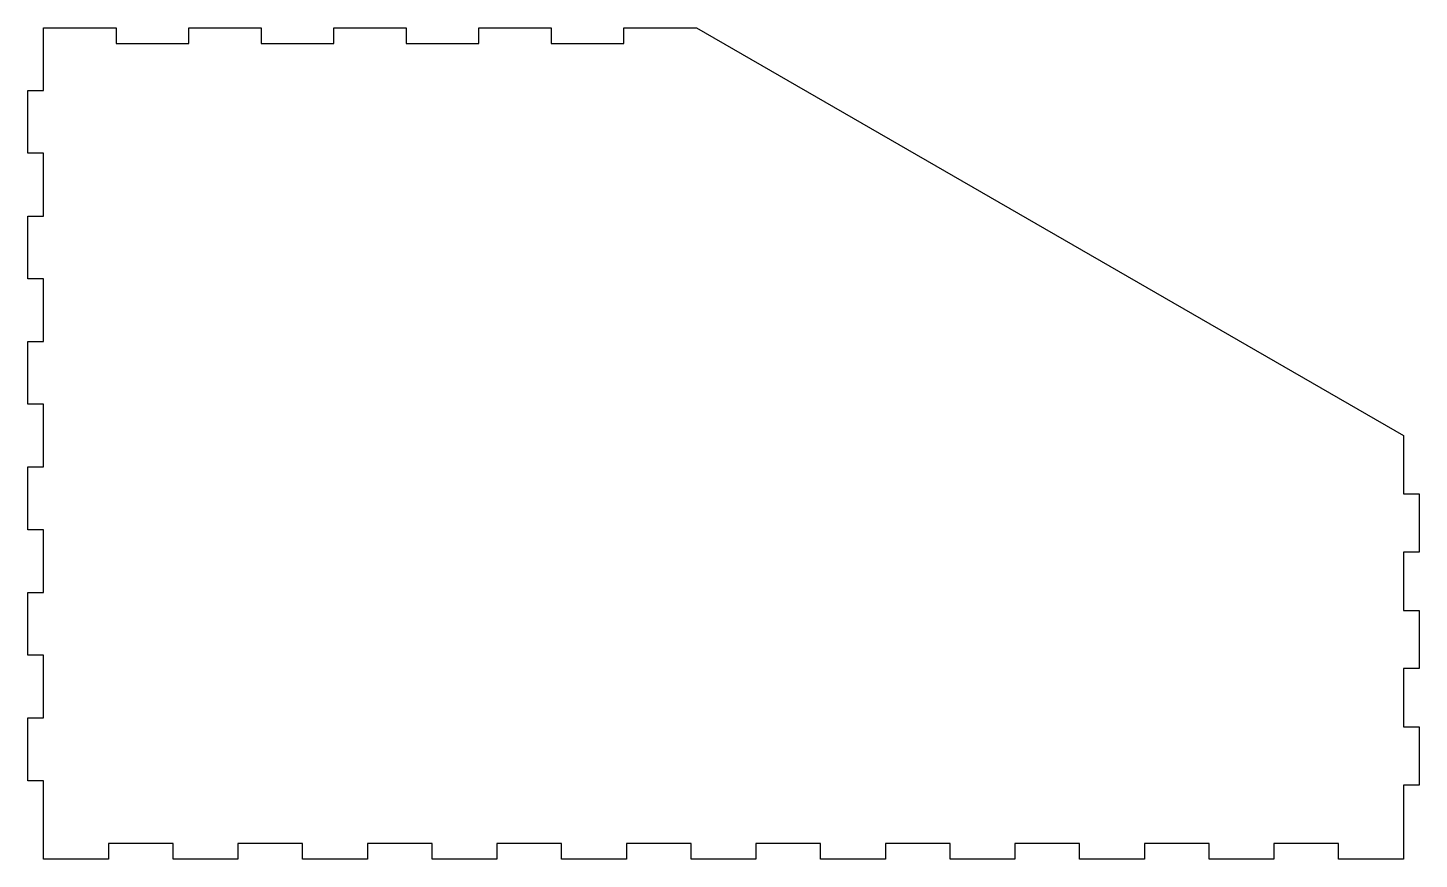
# Model space of a CAD drawing. Extents: x -256 to 256, y -153 to 153.
import ezdxf

# ---------------------------------------------------------------- set-up
doc = ezdxf.new("R2010")
doc.units = 0

msp = doc.modelspace()

# ---------------------------------------------------------------- linework, layer by layer
at = {"layer": '1', "color": 1}
for p, q in [((-250.005, 152.9), (-250.004, 152.904)), ((-250.005, 129.828), (-250.005, 152.9)), ((-250.004, 152.904), (-250, 152.905)), ((-250, 152.905), (-223.333, 152.905)), ((-223.333, 152.905), (-223.329, 152.904)), ((-223.329, 152.904), (-223.328, 152.9)), ((-223.328, 152.9), (-223.328, 147.105)), ((-196.672, 152.9), (-196.671, 152.904)), ((-196.672, 147.105), (-196.672, 152.9)), ((-196.671, 152.904), (-196.667, 152.905)), ((-196.667, 152.905), (-170, 152.905)), ((-170, 152.905), (-169.996, 152.904)), ((-169.996, 152.904), (-169.995, 152.9)), ((-169.995, 152.9), (-169.995, 147.105)), ((-143.338, 152.9), (-143.337, 152.904)), ((-143.338, 147.105), (-143.338, 152.9)), ((-143.337, 152.904), (-143.333, 152.905)), ((-143.333, 152.905), (-116.667, 152.905)), ((-116.667, 152.905), (-116.663, 152.904)), ((-116.663, 152.904), (-116.662, 152.9)), ((-116.662, 152.9), (-116.662, 147.105)), ((-90.005, 152.9), (-90.004, 152.904)), ((-90.005, 147.105), (-90.005, 152.9)), ((-90.004, 152.904), (-90, 152.905)), ((-90, 152.905), (-63.333, 152.905)), ((-63.333, 152.905), (-63.33, 152.904)), ((-63.33, 152.904), (-63.328, 152.9)), ((-63.328, 152.9), (-63.328, 147.105)), ((-36.672, 152.9), (-36.67, 152.904)), ((-36.672, 147.105), (-36.672, 152.9)), ((-36.67, 152.904), (-36.667, 152.905)), ((-36.667, 152.905), (-10, 152.905)), ((-10, 152.905), (-9.998, 152.904)), ((-9.998, 152.904), (250.003, 2.904)), ((-223.328, 147.105), (-196.672, 147.105)), ((-169.995, 147.105), (-143.338, 147.105)), ((-116.662, 147.105), (-90.005, 147.105)), ((-63.328, 147.105), (-36.672, 147.105)), ((-255.805, 129.823), (-255.804, 129.827)), ((-255.805, 106.746), (-255.805, 129.823)), ((-255.804, 129.827), (-255.8, 129.828)), ((-255.8, 129.828), (-250.005, 129.828)), ((-255.804, 106.742), (-255.805, 106.746)), ((-255.8, 106.741), (-255.804, 106.742)), ((-250.005, 106.741), (-255.8, 106.741)), ((-250.005, 83.674), (-250.005, 106.741)), ((-255.805, 83.669), (-255.804, 83.673)), ((-255.805, 60.592), (-255.805, 83.669)), ((-255.804, 83.673), (-255.8, 83.674)), ((-255.8, 83.674), (-250.005, 83.674)), ((-255.804, 60.589), (-255.805, 60.592)), ((-255.8, 60.587), (-255.804, 60.589)), ((-250.005, 60.587), (-255.8, 60.587)), ((-250.005, 37.52), (-250.005, 60.587)), ((-255.805, 37.515), (-255.804, 37.519)), ((-255.805, 14.439), (-255.805, 37.515)), ((-255.804, 37.519), (-255.8, 37.52)), ((-255.8, 37.52), (-250.005, 37.52)), ((-255.804, 14.435), (-255.805, 14.439)), ((-255.8, 14.434), (-255.804, 14.435)), ((-250.005, 14.434), (-255.8, 14.434)), ((-250.005, -8.633), (-250.005, 14.434)), ((250.003, 2.904), (250.005, 2.9)), ((250.005, 2.9), (250.005, -18.524)), ((-255.805, -8.638), (-255.804, -8.635)), ((-255.805, -31.715), (-255.805, -8.638)), ((-255.804, -8.635), (-255.8, -8.633)), ((-255.8, -8.633), (-250.005, -8.633)), ((250.005, -18.524), (255.8, -18.524)), ((255.8, -18.524), (255.804, -18.525)), ((255.804, -18.525), (255.805, -18.529)), ((255.805, -18.529), (255.805, -39.957)), ((-255.804, -31.719), (-255.805, -31.715)), ((-255.8, -31.72), (-255.804, -31.719)), ((-250.005, -31.72), (-255.8, -31.72)), ((-250.005, -54.787), (-250.005, -31.72)), ((255.8, -39.962), (250.005, -39.962)), ((250.005, -39.962), (250.005, -61.381)), ((255.804, -39.961), (255.8, -39.962)), ((255.805, -39.957), (255.804, -39.961)), ((-255.805, -54.792), (-255.804, -54.789)), ((-255.805, -77.869), (-255.805, -54.792)), ((-255.804, -54.789), (-255.8, -54.787)), ((-255.8, -54.787), (-250.005, -54.787)), ((250.005, -61.381), (255.8, -61.381)), ((255.8, -61.381), (255.804, -61.382)), ((255.804, -61.382), (255.805, -61.386)), ((255.805, -61.386), (255.805, -82.814)), ((-255.804, -77.873), (-255.805, -77.869)), ((-255.8, -77.874), (-255.804, -77.873)), ((-250.005, -77.874), (-255.8, -77.874)), ((-250.005, -100.941), (-250.005, -77.874)), ((255.8, -82.819), (250.005, -82.819)), ((250.005, -82.819), (250.005, -104.238)), ((255.804, -82.818), (255.8, -82.819)), ((255.805, -82.814), (255.804, -82.818)), ((-255.805, -100.946), (-255.804, -100.942)), ((-255.805, -124.023), (-255.805, -100.946)), ((-255.804, -100.942), (-255.8, -100.941)), ((-255.8, -100.941), (-250.005, -100.941)), ((250.005, -104.238), (255.8, -104.238)), ((255.8, -104.238), (255.804, -104.239)), ((255.804, -104.239), (255.805, -104.243)), ((255.805, -104.243), (255.805, -125.671)), ((-255.804, -124.027), (-255.805, -124.023)), ((-255.8, -124.028), (-255.804, -124.027)), ((-250.005, -124.028), (-255.8, -124.028)), ((-250.005, -152.9), (-250.005, -124.028)), ((255.8, -125.676), (250.005, -125.676)), ((250.005, -125.676), (250.005, -152.9)), ((255.804, -125.675), (255.8, -125.676)), ((255.805, -125.671), (255.804, -125.675)), ((-202.386, -147.105), (-226.185, -147.105)), ((-226.185, -147.105), (-226.185, -152.9)), ((-202.386, -152.9), (-202.386, -147.105)), ((-154.767, -147.105), (-178.566, -147.105)), ((-178.566, -147.105), (-178.566, -152.9)), ((-154.767, -152.9), (-154.767, -147.105)), ((-107.148, -147.105), (-130.947, -147.105)), ((-130.947, -147.105), (-130.947, -152.9)), ((-107.148, -152.9), (-107.148, -147.105)), ((-59.529, -147.105), (-83.328, -147.105)), ((-83.328, -147.105), (-83.328, -152.9)), ((-59.529, -152.9), (-59.529, -147.105)), ((-11.91, -147.105), (-35.709, -147.105)), ((-35.709, -147.105), (-35.709, -152.9)), ((-11.91, -152.9), (-11.91, -147.105)), ((35.709, -147.105), (11.91, -147.105)), ((11.91, -147.105), (11.91, -152.9)), ((35.709, -152.9), (35.709, -147.105)), ((83.328, -147.105), (59.529, -147.105)), ((59.529, -147.105), (59.529, -152.9)), ((83.328, -152.9), (83.328, -147.105)), ((130.947, -147.105), (107.148, -147.105)), ((107.148, -147.105), (107.148, -152.9)), ((130.947, -152.9), (130.947, -147.105)), ((178.566, -147.105), (154.767, -147.105)), ((154.767, -147.105), (154.767, -152.9)), ((178.566, -152.9), (178.566, -147.105)), ((226.185, -147.105), (202.386, -147.105)), ((202.386, -147.105), (202.386, -152.9)), ((226.185, -152.9), (226.185, -147.105)), ((-250.004, -152.904), (-250.005, -152.9)), ((-250, -152.905), (-250.004, -152.904)), ((-226.19, -152.905), (-250, -152.905)), ((-226.186, -152.904), (-226.19, -152.905)), ((-226.185, -152.9), (-226.186, -152.904)), ((-202.385, -152.904), (-202.386, -152.9)), ((-202.381, -152.905), (-202.385, -152.904)), ((-178.571, -152.905), (-202.381, -152.905)), ((-178.567, -152.904), (-178.571, -152.905)), ((-178.566, -152.9), (-178.567, -152.904)), ((-154.766, -152.904), (-154.767, -152.9)), ((-154.762, -152.905), (-154.766, -152.904)), ((-130.952, -152.905), (-154.762, -152.905)), ((-130.948, -152.904), (-130.952, -152.905)), ((-130.947, -152.9), (-130.948, -152.904)), ((-107.147, -152.904), (-107.148, -152.9)), ((-107.143, -152.905), (-107.147, -152.904)), ((-83.333, -152.905), (-107.143, -152.905)), ((-83.33, -152.904), (-83.333, -152.905)), ((-83.328, -152.9), (-83.33, -152.904)), ((-59.527, -152.904), (-59.529, -152.9)), ((-59.524, -152.905), (-59.527, -152.904)), ((-35.714, -152.905), (-59.524, -152.905)), ((-35.711, -152.904), (-35.714, -152.905)), ((-35.709, -152.9), (-35.711, -152.904)), ((-11.908, -152.904), (-11.91, -152.9)), ((-11.905, -152.905), (-11.908, -152.904)), ((11.905, -152.905), (-11.905, -152.905)), ((11.908, -152.904), (11.905, -152.905)), ((11.91, -152.9), (11.908, -152.904)), ((35.711, -152.904), (35.709, -152.9)), ((35.714, -152.905), (35.711, -152.904)), ((59.524, -152.905), (35.714, -152.905)), ((59.527, -152.904), (59.524, -152.905)), ((59.529, -152.9), (59.527, -152.904)), ((83.33, -152.904), (83.328, -152.9)), ((83.333, -152.905), (83.33, -152.904)), ((107.143, -152.905), (83.333, -152.905)), ((107.147, -152.904), (107.143, -152.905)), ((107.148, -152.9), (107.147, -152.904)), ((130.948, -152.904), (130.947, -152.9)), ((130.952, -152.905), (130.948, -152.904)), ((154.762, -152.905), (130.952, -152.905)), ((154.766, -152.904), (154.762, -152.905)), ((154.767, -152.9), (154.766, -152.904)), ((178.567, -152.904), (178.566, -152.9)), ((178.571, -152.905), (178.567, -152.904)), ((202.381, -152.905), (178.571, -152.905)), ((202.385, -152.904), (202.381, -152.905)), ((202.386, -152.9), (202.385, -152.904)), ((226.186, -152.904), (226.185, -152.9)), ((226.19, -152.905), (226.186, -152.904)), ((250, -152.905), (226.19, -152.905)), ((250.004, -152.904), (250, -152.905)), ((250.005, -152.9), (250.004, -152.904))]:
    msp.add_line(p, q, dxfattribs=at)
at = {"layer": '1', "color": 3}
for p, q in [((-255.825, -100.898, 15), (-255.825, -100.898, 15)), ((-255.825, -100.898, 15), (-255.825, -100.898)), ((-255.775, -100.898), (-255.775, -100.898, 15))]:
    msp.add_line(p, q, dxfattribs=at)
at = {"layer": '1', "color": 2}
for p, q in [((-255.825, -100.898), (-255.8, -100.941)), ((-255.8, -100.941), (-255.775, -100.898))]:
    msp.add_line(p, q, dxfattribs=at)

doc.saveas('drawing.dxf')
